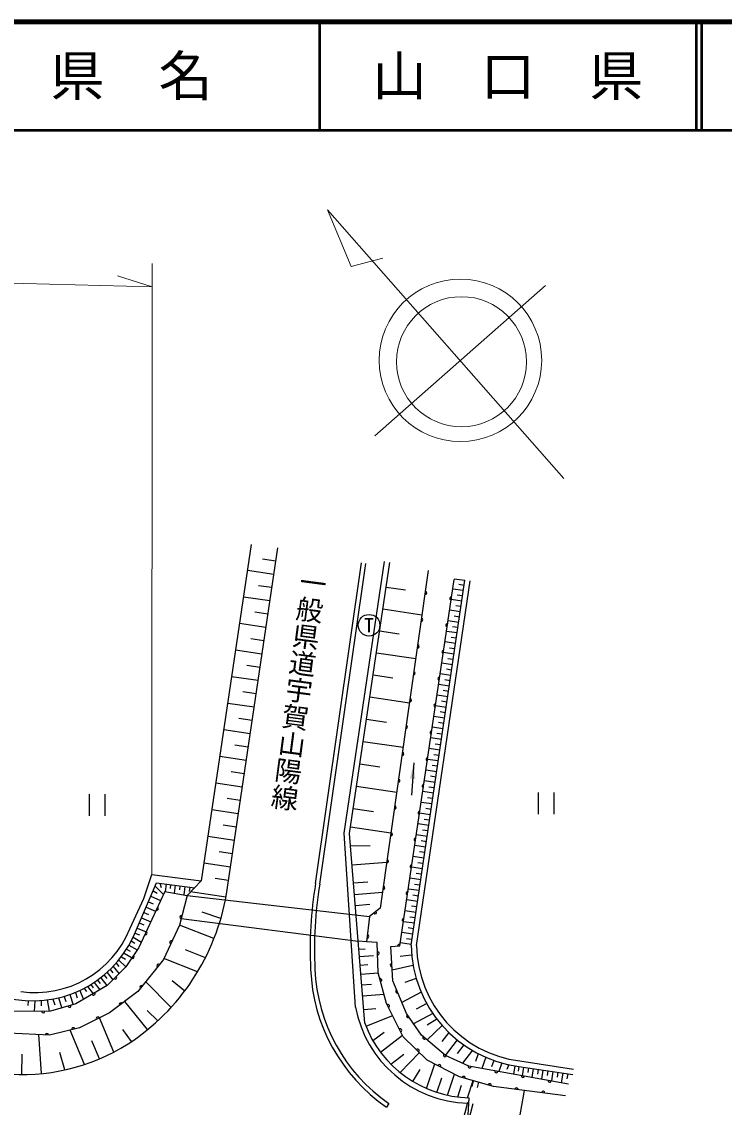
# Model space of a CAD drawing. Units: millimetres, scale not verified. Extents: x 40000 to 680000, y 20000 to 380000.
# Drawn here: x 305492 to 370361, y 279826 to 380000 of the extents above; entities that cross this region are included whole.
import ezdxf
from ezdxf.enums import TextEntityAlignment as Align

# ---------------------------------------------------------------- set-up
doc = ezdxf.new("R2010")
doc.units = ezdxf.units.MM
doc.header["$LTSCALE"] = 1000
doc.linetypes.add('DASHED', pattern=[7.5, 6, -1.5])
for name, color, linetype, lineweight in [('M-BGD', 7, 'Continuous', 25), ('M-BMK-SRVR', 3, 'Continuous', 13), ('M-STR-HTXT', 7, 'Continuous', 13), ('M-TTL', 2, 'Continuous', 140), ('M-TTL-LINE', 7, 'Continuous', 50), ('M-TTL-TXT', 7, 'Continuous', 13)]:
    doc.layers.add(name, color=color, linetype=linetype, lineweight=lineweight)
doc.styles.add('@ＭＳ ゴシック', font='')
doc.styles.add('ＭＳ ゴシック', font='')
doc.styles.get('@ＭＳ ゴシック').set_extended_font_data('@MS Gothic')
doc.styles.get('ＭＳ ゴシック').set_extended_font_data('MS Gothic')

# ---------------------------------------------------------------- blocks, each defined once
blk = doc.blocks.new('filled_arrow')
at = {"color": 0, "linetype": 'Continuous', "lineweight": -2}
blk.add_solid([(7.5, 1.25), (0, 0), (7.5, -1.25)], dxfattribs=at)

msp = doc.modelspace()

# ---------------------------------------------------------------- linework, layer by layer
at = {"layer": 'M-BGD'}
for p, q in [((326690, 331758), (322072, 300729)), ((324395, 299504), (329130, 331458)), ((328948, 330226), (327732, 330406)), ((332622, 300487), (336864, 330052)), ((333016, 300421), (337260, 329995)), ((335258, 305119), (338983, 330179)), ((335761, 305102), (339478, 330106)), ((328766, 329002), (326333, 329362)), ((343026, 329350), (338596, 298190)), ((328585, 327777), (327368, 327957)), ((339140, 327830), (340937, 327563)), ((340418, 294712), (345429, 328524)), ((341449, 294792), (346405, 328482)), ((341950, 294759), (346899, 328409)), ((346261, 327503), (345298, 327644)), ((346396, 328422), (345434, 328564)), ((346332, 327990), (345851, 328060)), ((328403, 326552), (325969, 326913)), ((346117, 326528), (345154, 326670)), ((346189, 327016), (345707, 327087)), ((338841, 325818), (342447, 325281)), ((345974, 325553), (345009, 325695)), ((346046, 326041), (345564, 326112)), ((328222, 325327), (327004, 325508)), ((345830, 324576), (344865, 324719)), ((345902, 325065), (345419, 325136)), ((328040, 324102), (325604, 324463)), ((338540, 323794), (340349, 323524)), ((345686, 323599), (344720, 323741)), ((345758, 324088), (345275, 324159)), ((327858, 322876), (326640, 323056)), ((345542, 322620), (344575, 322763)), ((345614, 323110), (345131, 323181)), ((327677, 321650), (325239, 322011)), ((338239, 321768), (341871, 321228)), ((345398, 321641), (344430, 321783)), ((345470, 322131), (344986, 322202)), ((327495, 320423), (326276, 320603)), ((345254, 320660), (344284, 320803)), ((345326, 321150), (344842, 321222)), ((327313, 319196), (324874, 319557)), ((337936, 319731), (339759, 319460)), ((345110, 319678), (344139, 319821)), ((345182, 320169), (344697, 320241)), ((344965, 318695), (343993, 318838)), ((345037, 319187), (344552, 319258)), ((327131, 317968), (325911, 318149)), ((337633, 317693), (341291, 317149)), ((344820, 317712), (343847, 317855)), ((344893, 318204), (344407, 318275)), ((326949, 316741), (324509, 317102)), ((344675, 316727), (343701, 316870)), ((344748, 317219), (344261, 317291)), ((326767, 315512), (325547, 315693)), ((337328, 315643), (339164, 315370)), ((344530, 315741), (343555, 315884)), ((344603, 316234), (344116, 316305)), ((326585, 314284), (324143, 314646)), ((344385, 314754), (343409, 314897)), ((344458, 315247), (343970, 315319)), ((337023, 313592), (340708, 313044)), ((344240, 313766), (343263, 313909)), ((344313, 314260), (343824, 314332)), ((326403, 313055), (325182, 313236)), ((344094, 312777), (343116, 312920)), ((344167, 313271), (343678, 313343)), ((326221, 311825), (323777, 312187)), ((341682, 311625), (341479, 308631)), ((343949, 311786), (342969, 311930)), ((344022, 312282), (343532, 312354)), ((326039, 310596), (324817, 310777)), ((336717, 311529), (338565, 311254)), ((343803, 310795), (342823, 310939)), ((343876, 311291), (343386, 311363)), ((325856, 309366), (323411, 309728)), ((343657, 309803), (342676, 309947)), ((343730, 310299), (343240, 310371)), ((311713, 308714), (311713, 306714)), ((313213, 306714), (313213, 308714)), ((336410, 309464), (340120, 308913)), ((343511, 308810), (342528, 308954)), ((343584, 309306), (343093, 309378)), ((353161, 308864), (353161, 306864)), ((354661, 306864), (354661, 308864)), ((325674, 308135), (324451, 308316)), ((343365, 307815), (342381, 307960)), ((343438, 308312), (342946, 308385)), ((325492, 306904), (323045, 307267)), ((336101, 307388), (337963, 307111)), ((343218, 306820), (342234, 306964)), ((343291, 307317), (342799, 307390)), ((325309, 305673), (324086, 305854)), ((335851, 305707), (339575, 305154)), ((343072, 305823), (342086, 305968)), ((343145, 306321), (342652, 306394)), ((325127, 304441), (322679, 304804)), ((336324, 289071), (335258, 305119)), ((337169, 287584), (335761, 305102)), ((342925, 304825), (341938, 304971)), ((342998, 305324), (342505, 305397)), ((335854, 303953), (337671, 303970)), ((342778, 303827), (341790, 303972)), ((342851, 304326), (342358, 304399)), ((324944, 303209), (323720, 303391)), ((342631, 302827), (341642, 302972)), ((342704, 303327), (342210, 303400)), ((324762, 301977), (322312, 302340)), ((335996, 302185), (339200, 302443)), ((342484, 301826), (341494, 301972)), ((342557, 302327), (342063, 302399)), ((315802, 295585), (317942, 300541)), ((316767, 299084), (317518, 301318)), ((317518, 301318), (322072, 300729)), ((317942, 300541), (321475, 300082)), ((322072, 300729), (320763, 299358)), ((324579, 300744), (323354, 300925)), ((336128, 300532), (337446, 300638)), ((342336, 300824), (341345, 300970)), ((342410, 301325), (341915, 301398)), ((318703, 299743), (316319, 294581)), ((317629, 299814), (318002, 299589)), ((317807, 300227), (318579, 299475)), ((318260, 300500), (318359, 300122)), ((318703, 299743), (320763, 299358)), ((318817, 300427), (318728, 299738)), ((319238, 300373), (319191, 300016)), ((319660, 300318), (319565, 299581)), ((320104, 300260), (320054, 299880)), ((320550, 300202), (320448, 299416)), ((321018, 300141), (320966, 299736)), ((324352, 299216), (321089, 299699)), ((336214, 299466), (338807, 299674)), ((342189, 299821), (341197, 299967)), ((342263, 300323), (341767, 300396)), ((315481, 296287), (316767, 299084)), ((317191, 298800), (317642, 298605)), ((317407, 299302), (318317, 298909)), ((320763, 299358), (320049, 296618)), ((320763, 299358), (337601, 297439)), ((336296, 298449), (337631, 298556)), ((342041, 298817), (341048, 298963)), ((342115, 299319), (341619, 299392)), ((316764, 297811), (317202, 297621)), ((316975, 298300), (317860, 297918)), ((323882, 297260), (322158, 297828)), ((338596, 298190), (337601, 297439)), ((341893, 297812), (340899, 297958)), ((341967, 298315), (341470, 298388)), ((316347, 296846), (316774, 296661)), ((316553, 297323), (317413, 296951)), ((320049, 296618), (318585, 293464)), ((323246, 295391), (320062, 296644)), ((320217, 297262), (336562, 295144)), ((337601, 297439), (337334, 295095)), ((341745, 296806), (340750, 296952)), ((341819, 297309), (341322, 297382)), ((315775, 295521), (316548, 295078)), ((315940, 295904), (316355, 295725)), ((316141, 296370), (316978, 296008)), ((341597, 295799), (340601, 295945)), ((341671, 296302), (341173, 296376)), ((316319, 294581), (315117, 292779)), ((315396, 294790), (316164, 294349)), ((315605, 295178), (315951, 294979)), ((337334, 295097), (336562, 295144)), ((338324, 295036), (337334, 295097)), ((338399, 292220), (338324, 295036)), ((339562, 294661), (340418, 294712)), ((339750, 291507), (339562, 294661)), ((341457, 294846), (340460, 294993)), ((341523, 295295), (341024, 295368)), ((314693, 293717), (315076, 293498)), ((314939, 294060), (315686, 293632)), ((315175, 294420), (315508, 294229)), ((321734, 292330), (318626, 293553)), ((322451, 293625), (320629, 294342)), ((336621, 294403), (337191, 294449)), ((336674, 293742), (337958, 293845)), ((341491, 293854), (340448, 293754)), ((315117, 292779), (313371, 291071)), ((313667, 292546), (313913, 292233)), ((313946, 292830), (314478, 292154)), ((314223, 293135), (314475, 292813)), ((314455, 293411), (315113, 292775)), ((318585, 293464), (316220, 290498)), ((336739, 292938), (337452, 292996)), ((341611, 292912), (339692, 292482)), ((312504, 291546), (312736, 291250)), ((312792, 291782), (313358, 291062)), ((313101, 292008), (313340, 291704)), ((313379, 292275), (313911, 291599)), ((336805, 292117), (338409, 292246)), ((339187, 289405), (338399, 292220)), ((341027, 288466), (339750, 291507)), ((341909, 291720), (340869, 291328)), ((313371, 291071), (310499, 289362)), ((310857, 290600), (311209, 289784)), ((311252, 290796), (311469, 290520)), ((311566, 290966), (312085, 290306)), ((311880, 291151), (312105, 290864)), ((312187, 291347), (312712, 290679)), ((319289, 289049), (316942, 291404)), ((320539, 290557), (319371, 291493)), ((336885, 291119), (337776, 291190)), ((306089, 289659), (306058, 289205)), ((306713, 289649), (306646, 288677)), ((307295, 289674), (307295, 289173)), ((307832, 289728), (308040, 288686)), ((308372, 289810), (308544, 289289)), ((308885, 289917), (309193, 288986)), ((309407, 290054), (309556, 289601)), ((309922, 290220), (310230, 289285)), ((310445, 290419), (310608, 289926)), ((316220, 290498), (313592, 288546)), ((317115, 286990), (315001, 289592)), ((336967, 290098), (338948, 290257)), ((342360, 290461), (340592, 289501)), ((308153, 288687), (304456, 288662)), ((310499, 289362), (308153, 288687)), ((313592, 288546), (310814, 287157)), ((318047, 287801), (317087, 288764)), ((337067, 288858), (338178, 288947)), ((340726, 286326), (339187, 289405)), ((342890, 289399), (341916, 288870)), ((313989, 284914), (312664, 288082)), ((337350, 287328), (339745, 288290)), ((342416, 286476), (341027, 288466)), ((343436, 288494), (341675, 287537)), ((343817, 287968), (342914, 287418)), ((308073, 286481), (304281, 286669)), ((307331, 282935), (307087, 286530)), ((310814, 287157), (308073, 286481)), ((311287, 283776), (309961, 286946)), ((315641, 285889), (314840, 287001)), ((337916, 285981), (338951, 286771)), ((344301, 287379), (342927, 286043)), ((344929, 286722), (344284, 285892)), ((312661, 284291), (311957, 285973)), ((338612, 284921), (340651, 286476)), ((342941, 284186), (340726, 286326)), ((344631, 284599), (342416, 286476)), ((345697, 286044), (344590, 284618)), ((346303, 285594), (345688, 284802)), ((305516, 282843), (305534, 284722)), ((309462, 283275), (309025, 284876)), ((339573, 283807), (340774, 284723)), ((340426, 283038), (342206, 284896)), ((346771, 283623), (344631, 284599)), ((347125, 285112), (346178, 283893)), ((347646, 284772), (347375, 284044)), ((342875, 281560), (343628, 283830)), ((345907, 282647), (342941, 284186)), ((355969, 281971), (346771, 283623)), ((348352, 284441), (347967, 283408)), ((349088, 284154), (348872, 283573)), ((349828, 283922), (349532, 283127)), ((350461, 283766), (350290, 283306)), ((351006, 283663), (350887, 282884)), ((351393, 283604), (351327, 283172)), ((351398, 283604), (356372, 282844)), ((351468, 284099), (356448, 283338)), ((351833, 283537), (351711, 282736)), ((341610, 282209), (342294, 283319)), ((343832, 281203), (344281, 282556)), ((344811, 280941), (345455, 282881)), ((349061, 281746), (345907, 282647)), ((352277, 283469), (352211, 283032)), ((352722, 283401), (352596, 282577)), ((353170, 283333), (353103, 282891)), ((353619, 283264), (353490, 282416)), ((354072, 283195), (354004, 282749)), ((354526, 283126), (354393, 282254)), ((354984, 283056), (354915, 282605)), ((355442, 282986), (355305, 282090)), ((355904, 282915), (355835, 282460)), ((345744, 280784), (346100, 281858)), ((346641, 280713), (347163, 282288)), ((355706, 280882), (349061, 281746)), ((346640, 278117), (346802, 280708)), ((351204, 277315), (351918, 281377)), ((339400, 280168), (339173, 279838))]:
    msp.add_line(p, q, dxfattribs=at)
at = {"layer": 'M-BGD', "linetype": 'DASHED'}
for p, q in [((341371, 259985), (347213, 282274)), ((341860, 259876), (347693, 282137))]:
    msp.add_line(p, q, dxfattribs=at)
at = {"layer": 'M-BGD'}
msp.add_circle((337561, 324303), 1000, dxfattribs=at)
for centre, radius, start, end in [((342733, 327294), 150, 261.90856, 81.90856), ((345170, 326782), 150, 81.57073, 261.57073), ((342382, 324819), 150, 261.90856, 81.90856), ((344804, 324309), 150, 81.57073, 261.57073), ((342030, 322344), 150, 261.90856, 81.90856), ((344437, 321836), 150, 81.57073, 261.57073), ((341678, 319869), 150, 261.90856, 81.90856), ((344071, 319363), 150, 81.57073, 261.57073), ((341326, 317394), 150, 261.90856, 81.90856), ((343704, 316890), 150, 81.57073, 261.57073), ((340974, 314918), 150, 261.90856, 81.90856), ((343338, 314417), 150, 81.57073, 261.57073), ((340622, 312443), 150, 261.90856, 81.90856), ((342971, 311944), 150, 81.57073, 261.57073), ((340270, 309968), 150, 261.90856, 81.90856), ((342605, 309471), 150, 81.57073, 261.57073), ((339918, 307493), 150, 261.90856, 81.90856), ((342239, 306998), 150, 81.57073, 261.57073), ((339566, 305018), 150, 261.90856, 81.90856), ((341872, 304525), 150, 81.57073, 261.57073), ((339215, 302543), 150, 261.90856, 81.90856), ((341506, 302052), 150, 81.57073, 261.57073), ((368704, 294461), 36582, 170.51915, 182.97081), ((368704, 294461), 36182, 170.51915, 182.97523), ((338863, 300068), 150, 261.90856, 81.90856), ((341139, 299579), 150, 81.57073, 261.57073), ((304035, 302974), 20654, 303.08615, 350.32673), ((317969, 298155), 150, 245.21165, 65.21165), ((338114, 297826), 150, 217.04247, 37.04247), ((320243, 297362), 150, 75.41108, 255.41108), ((340773, 297106), 150, 81.57073, 261.57073), ((306561, 299808), 10160, 255.4783, 335.44131), ((306733, 299864), 9451, 262.00917, 337.7565), ((316921, 295886), 150, 245.21165, 65.21165), ((337391, 295594), 150, 263.49686, 83.49686), ((319320, 295047), 150, 65.09523, 245.09523), ((340338, 294707), 150, 50.23895, 183.40644), ((352872, 294933), 11424, 180.7057, 262.58524), ((352872, 294933), 10924, 180.91148, 262.61408), ((315729, 293697), 150, 236.30993, 56.30993), ((338350, 294029), 150, 271.52753, 91.52753), ((318115, 292874), 150, 51.42875, 231.42875), ((348355, 293179), 16196, 182.17336, 235.4612), ((348355, 293179), 15796, 182.1633, 235.4612), ((339665, 292941), 150, 93.40644, 273.40644), ((314119, 291802), 150, 224.37724, 44.37724), ((338585, 291555), 150, 285.64225, 105.64225), ((316556, 290920), 150, 51.42875, 231.42875), ((340162, 290526), 150, 112.77038, 292.77038), ((312121, 290327), 150, 210.74296, 30.74296), ((307482, 288682), 150, 180.37383, 0.37383), ((309910, 289193), 150, 196.0664, 16.0664), ((314646, 289329), 150, 36.60707, 216.60707), ((346959, 291020), 10812, 190.38159, 268.47809), ((339306, 289166), 150, 296.56505, 116.56505), ((312530, 288015), 150, 26.56505, 206.56505), ((347022, 291202), 10496, 200.16634, 268.80153), ((341179, 288248), 150, 124.9194, 304.9194), ((307815, 286494), 150, 357.16589, 177.16589), ((310250, 287018), 150, 13.85142, 193.85142), ((340424, 286930), 150, 296.56505, 116.56505), ((305489, 301317), 18474, 264.471, 302.11337), ((342674, 286257), 150, 139.72014, 319.72014), ((342039, 285058), 150, 315.98776, 135.98776), ((344581, 284641), 150, 139.72014, 328.76491), ((344047, 283613), 150, 332.57126, 152.57126), ((346853, 283608), 150, 163.39041, 349.81868), ((346295, 282536), 150, 344.0546, 164.0546), ((349313, 283166), 150, 169.81868, 349.81868), ((351774, 282724), 150, 169.81868, 349.81868), ((348699, 281849), 150, 344.0546, 164.0546), ((351167, 281472), 150, 352.59627, 172.59627), ((354235, 282283), 150, 169.81868, 349.81868), ((353646, 281150), 150, 352.59627, 172.59627)]:
    msp.add_arc(centre, radius, start, end, dxfattribs=at)
at = {"layer": 'M-BMK-SRVR'}
for p, q in [((355542, 337835), (333731, 362638)), ((333731, 362638), (335922, 357411)), ((335922, 357411), (338825, 358171)), ((338082, 341789), (353852, 355657))]:
    msp.add_line(p, q, dxfattribs=at)
for centre, radius in [((345999, 348751), 7500), ((346096, 348627), 6000)]:
    msp.add_circle(centre, radius, dxfattribs=at)
at = {"layer": 'M-STR-HTXT'}
for p, q in [((149970, 359946), (317525, 355541)), ((317518, 301318), (317525, 357700)), ((317525, 355541), (314334, 356537))]:
    msp.add_line(p, q, dxfattribs=at)
at = {"layer": 'M-TTL'}
msp.add_line((680000, 380000), (40000, 380000), dxfattribs=at)
at = {"layer": 'M-TTL-LINE'}
for p, q in [((333000, 380000), (333000, 370000)), ((367750, 380000), (367750, 370000)), ((368250, 380000), (368250, 370000)), ((40000, 370000), (680000, 370000))]:
    msp.add_line(p, q, dxfattribs=at)

# ---------------------------------------------------------------- block references
at = {"layer": 'M-BGD', "xscale": 200, "yscale": 200, "rotation": 266.1}
msp.add_blockref('filled_arrow', (341682, 311625), dxfattribs=at)

# ---------------------------------------------------------------- texts
at = {"layer": 'M-BGD', "style": '@ＭＳ ゴシック'}
msp.add_text('一般県道宇賀山陽線', height=1833, rotation=262.504, dxfattribs=at).set_placement((329613, 318502), align=Align.BOTTOM_CENTER)
at = {"layer": 'M-BGD', "style": 'ＭＳ ゴシック'}
msp.add_text('T', height=1320, dxfattribs=at).set_placement((337561, 324303), align=Align.MIDDLE_CENTER)
at = {"layer": 'M-TTL-TXT', "style": 'ＭＳ ゴシック'}
for s, p in [('県\u3000名', (315625, 375000)), ('山\u3000口\u3000県', (350375, 375000))]:
    msp.add_text(s, height=3666, dxfattribs=at).set_placement(p, align=Align.MIDDLE_CENTER)

doc.saveas('drawing.dxf')
